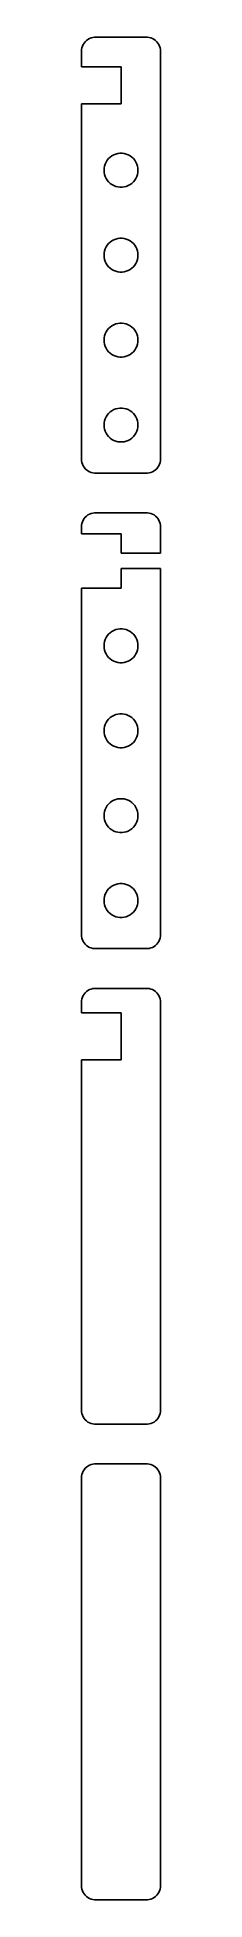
# Model space of a CAD drawing. Header units: metres. Extents: x -7 to 7, y -38 to 290.
import ezdxf

# ---------------------------------------------------------------- set-up
doc = ezdxf.new("R2010")
doc.units = ezdxf.units.M

msp = doc.modelspace()

# ---------------------------------------------------------------- linework, layer by layer
for p, q in [((-6.32242, 289.711), (-6.52254, 289.469)), ((-6.09355, 289.926), (-6.32242, 289.711)), ((-5.83955, 290.111), (-6.09355, 289.926)), ((-5.56444, 290.262), (-5.83955, 290.111)), ((-5.27254, 290.378), (-5.56444, 290.262)), ((-4.96844, 290.456), (-5.27254, 290.378)), ((-4.65697, 290.495), (-4.96844, 290.456)), ((4.65697, 290.495), (-4.65697, 290.495)), ((4.96844, 290.456), (4.65697, 290.495)), ((5.27254, 290.378), (4.96844, 290.456)), ((5.56444, 290.262), (5.27254, 290.378)), ((5.83955, 290.111), (5.56444, 290.262)), ((6.09355, 289.926), (5.83955, 290.111)), ((6.32242, 289.711), (6.09355, 289.926)), ((6.52254, 289.469), (6.32242, 289.711)), ((-6.98029, 288.313), (-7, 288)), ((-7, 288), (-7, 285.242)), ((-6.92145, 288.622), (-6.98029, 288.313)), ((-6.82443, 288.92), (-6.92145, 288.622)), ((-6.69077, 289.204), (-6.82443, 288.92)), ((-6.52254, 289.469), (-6.69077, 289.204)), ((6.69077, 289.204), (6.52254, 289.469)), ((6.82443, 288.92), (6.69077, 289.204)), ((6.92145, 288.622), (6.82443, 288.92)), ((6.98029, 288.313), (6.92145, 288.622)), ((7, 288), (6.98029, 288.313)), ((7, 216), (7, 288)), ((-7, 285.242), (0, 285.242)), ((0, 285.242), (0, 278.758)), ((0, 278.758), (-7, 278.758)), ((-7, 278.758), (-7, 216)), ((-1.27733, 269.714), (-0.927048, 269.853)), ((-0.927048, 269.853), (-0.562134, 269.947)), ((-0.562134, 269.947), (-0.18837, 269.994)), ((-0.18837, 269.994), (0.18837, 269.994)), ((0.18837, 269.994), (0.562134, 269.947)), ((0.562134, 269.947), (0.927048, 269.853)), ((0.927048, 269.853), (1.27733, 269.714)), ((-3, 267), (-2.97633, 267.376)), ((-2.97633, 266.624), (-3, 267)), ((-2.97633, 267.376), (-2.90575, 267.746)), ((-2.90575, 266.254), (-2.97633, 266.624)), ((-2.90575, 267.746), (-2.78932, 268.104)), ((-2.78932, 268.104), (-2.62891, 268.445)), ((-2.62891, 268.445), (-2.42705, 268.763)), ((-2.42705, 268.763), (-2.1869, 269.054)), ((-2.1869, 269.054), (-1.91226, 269.312)), ((-1.91226, 269.312), (-1.60747, 269.533)), ((-1.60747, 269.533), (-1.27733, 269.714)), ((1.27733, 269.714), (1.60747, 269.533)), ((1.60747, 269.533), (1.91226, 269.312)), ((1.91226, 269.312), (2.1869, 269.054)), ((2.1869, 269.054), (2.42705, 268.763)), ((2.42705, 268.763), (2.62891, 268.445)), ((2.62891, 268.445), (2.78932, 268.104)), ((2.78932, 268.104), (2.90575, 267.746)), ((2.90575, 267.746), (2.97633, 267.376)), ((2.97633, 266.624), (2.90575, 266.254)), ((2.97633, 267.376), (3, 267)), ((3, 267), (2.97633, 266.624)), ((-2.78932, 265.896), (-2.90575, 266.254)), ((-2.62891, 265.555), (-2.78932, 265.896)), ((-2.42705, 265.237), (-2.62891, 265.555)), ((-2.1869, 264.946), (-2.42705, 265.237)), ((-1.91226, 264.688), (-2.1869, 264.946)), ((-1.60747, 264.467), (-1.91226, 264.688)), ((-1.27733, 264.286), (-1.60747, 264.467)), ((-0.927048, 264.147), (-1.27733, 264.286)), ((-0.562134, 264.053), (-0.927048, 264.147)), ((-0.18837, 264.006), (-0.562134, 264.053)), ((0.18837, 264.006), (-0.18837, 264.006)), ((0.562134, 264.053), (0.18837, 264.006)), ((0.927048, 264.147), (0.562134, 264.053)), ((1.27733, 264.286), (0.927048, 264.147)), ((1.60747, 264.467), (1.27733, 264.286)), ((1.91226, 264.688), (1.60747, 264.467)), ((2.1869, 264.946), (1.91226, 264.688)), ((2.42705, 265.237), (2.1869, 264.946)), ((2.62891, 265.555), (2.42705, 265.237)), ((2.78932, 265.896), (2.62891, 265.555)), ((2.90575, 266.254), (2.78932, 265.896)), ((-2.78932, 253.104), (-2.62891, 253.445)), ((-2.62891, 253.445), (-2.42705, 253.763)), ((-2.42705, 253.763), (-2.1869, 254.054)), ((-2.1869, 254.054), (-1.91226, 254.312)), ((-1.91226, 254.312), (-1.60747, 254.533)), ((-1.60747, 254.533), (-1.27733, 254.714)), ((-1.27733, 254.714), (-0.927048, 254.853)), ((-0.927048, 254.853), (-0.562134, 254.947)), ((-0.562134, 254.947), (-0.18837, 254.994)), ((-0.18837, 254.994), (0.18837, 254.994)), ((0.18837, 254.994), (0.562134, 254.947)), ((0.562134, 254.947), (0.927048, 254.853)), ((0.927048, 254.853), (1.27733, 254.714)), ((1.27733, 254.714), (1.60747, 254.533)), ((1.60747, 254.533), (1.91226, 254.312)), ((1.91226, 254.312), (2.1869, 254.054)), ((2.1869, 254.054), (2.42705, 253.763)), ((2.42705, 253.763), (2.62891, 253.445)), ((2.62891, 253.445), (2.78932, 253.104)), ((-3, 252), (-2.97633, 252.376)), ((-2.97633, 251.624), (-3, 252)), ((-2.97633, 252.376), (-2.90575, 252.746)), ((-2.90575, 251.254), (-2.97633, 251.624)), ((-2.90575, 252.746), (-2.78932, 253.104)), ((-2.78932, 250.896), (-2.90575, 251.254)), ((-2.62891, 250.555), (-2.78932, 250.896)), ((-2.42705, 250.237), (-2.62891, 250.555)), ((-2.1869, 249.946), (-2.42705, 250.237)), ((2.42705, 250.237), (2.1869, 249.946)), ((2.62891, 250.555), (2.42705, 250.237)), ((2.78932, 250.896), (2.62891, 250.555)), ((2.78932, 253.104), (2.90575, 252.746)), ((2.90575, 251.254), (2.78932, 250.896)), ((2.90575, 252.746), (2.97633, 252.376)), ((2.97633, 251.624), (2.90575, 251.254)), ((2.97633, 252.376), (3, 252)), ((3, 252), (2.97633, 251.624)), ((-1.91226, 249.688), (-2.1869, 249.946)), ((-1.60747, 249.467), (-1.91226, 249.688)), ((-1.27733, 249.286), (-1.60747, 249.467)), ((-0.927048, 249.147), (-1.27733, 249.286)), ((-0.562134, 249.053), (-0.927048, 249.147)), ((-0.18837, 249.006), (-0.562134, 249.053)), ((0.18837, 249.006), (-0.18837, 249.006)), ((0.562134, 249.053), (0.18837, 249.006)), ((0.927048, 249.147), (0.562134, 249.053)), ((1.27733, 249.286), (0.927048, 249.147)), ((1.60747, 249.467), (1.27733, 249.286)), ((1.91226, 249.688), (1.60747, 249.467)), ((2.1869, 249.946), (1.91226, 249.688)), ((-3, 237), (-2.97633, 237.376)), ((-2.97633, 236.624), (-3, 237)), ((-2.97633, 237.376), (-2.90575, 237.746)), ((-2.90575, 237.746), (-2.78932, 238.104)), ((-2.78932, 238.104), (-2.62891, 238.445)), ((-2.62891, 238.445), (-2.42705, 238.763)), ((-2.42705, 238.763), (-2.1869, 239.054)), ((-2.1869, 239.054), (-1.91226, 239.312)), ((-1.91226, 239.312), (-1.60747, 239.533)), ((-1.60747, 239.533), (-1.27733, 239.714)), ((-1.27733, 239.714), (-0.927048, 239.853)), ((-0.927048, 239.853), (-0.562134, 239.947)), ((-0.562134, 239.947), (-0.18837, 239.994)), ((-0.18837, 239.994), (0.18837, 239.994)), ((0.18837, 239.994), (0.562134, 239.947)), ((0.562134, 239.947), (0.927048, 239.853)), ((0.927048, 239.853), (1.27733, 239.714)), ((1.27733, 239.714), (1.60747, 239.533)), ((1.60747, 239.533), (1.91226, 239.312)), ((1.91226, 239.312), (2.1869, 239.054)), ((2.1869, 239.054), (2.42705, 238.763)), ((2.42705, 238.763), (2.62891, 238.445)), ((2.62891, 238.445), (2.78932, 238.104)), ((2.78932, 238.104), (2.90575, 237.746)), ((2.90575, 237.746), (2.97633, 237.376)), ((2.97633, 237.376), (3, 237)), ((3, 237), (2.97633, 236.624)), ((-2.90575, 236.254), (-2.97633, 236.624)), ((-2.78932, 235.896), (-2.90575, 236.254)), ((-2.62891, 235.555), (-2.78932, 235.896)), ((-2.42705, 235.237), (-2.62891, 235.555)), ((-2.1869, 234.946), (-2.42705, 235.237)), ((-1.91226, 234.688), (-2.1869, 234.946)), ((-1.60747, 234.467), (-1.91226, 234.688)), ((-1.27733, 234.286), (-1.60747, 234.467)), ((-0.927048, 234.147), (-1.27733, 234.286)), ((-0.562134, 234.053), (-0.927048, 234.147)), ((-0.18837, 234.006), (-0.562134, 234.053)), ((0.18837, 234.006), (-0.18837, 234.006)), ((0.562134, 234.053), (0.18837, 234.006)), ((0.927048, 234.147), (0.562134, 234.053)), ((1.27733, 234.286), (0.927048, 234.147)), ((1.60747, 234.467), (1.27733, 234.286)), ((1.91226, 234.688), (1.60747, 234.467)), ((2.1869, 234.946), (1.91226, 234.688)), ((2.42705, 235.237), (2.1869, 234.946)), ((2.62891, 235.555), (2.42705, 235.237)), ((2.78932, 235.896), (2.62891, 235.555)), ((2.90575, 236.254), (2.78932, 235.896)), ((2.97633, 236.624), (2.90575, 236.254)), ((-2.62891, 223.445), (-2.42705, 223.763)), ((-2.42705, 223.763), (-2.1869, 224.054)), ((-2.1869, 224.054), (-1.91226, 224.312)), ((-1.91226, 224.312), (-1.60747, 224.533)), ((-1.60747, 224.533), (-1.27733, 224.714)), ((-1.27733, 224.714), (-0.927048, 224.853)), ((-0.927048, 224.853), (-0.562134, 224.947)), ((-0.562134, 224.947), (-0.18837, 224.994)), ((-0.18837, 224.994), (0.18837, 224.994)), ((0.18837, 224.994), (0.562134, 224.947)), ((0.562134, 224.947), (0.927048, 224.853)), ((0.927048, 224.853), (1.27733, 224.714)), ((1.27733, 224.714), (1.60747, 224.533)), ((1.60747, 224.533), (1.91226, 224.312)), ((1.91226, 224.312), (2.1869, 224.054)), ((2.1869, 224.054), (2.42705, 223.763)), ((2.42705, 223.763), (2.62891, 223.445)), ((-3, 222), (-2.97633, 222.376)), ((-2.97633, 221.624), (-3, 222)), ((-2.97633, 222.376), (-2.90575, 222.746)), ((-2.90575, 221.254), (-2.97633, 221.624)), ((-2.90575, 222.746), (-2.78932, 223.104)), ((-2.78932, 220.896), (-2.90575, 221.254)), ((-2.78932, 223.104), (-2.62891, 223.445)), ((-2.62891, 220.555), (-2.78932, 220.896)), ((-2.42705, 220.237), (-2.62891, 220.555)), ((2.62891, 220.555), (2.42705, 220.237)), ((2.62891, 223.445), (2.78932, 223.104)), ((2.78932, 220.896), (2.62891, 220.555)), ((2.78932, 223.104), (2.90575, 222.746)), ((2.90575, 221.254), (2.78932, 220.896)), ((2.90575, 222.746), (2.97633, 222.376)), ((2.97633, 221.624), (2.90575, 221.254)), ((2.97633, 222.376), (3, 222)), ((3, 222), (2.97633, 221.624)), ((-2.1869, 219.946), (-2.42705, 220.237)), ((-1.91226, 219.688), (-2.1869, 219.946)), ((-1.60747, 219.467), (-1.91226, 219.688)), ((-1.27733, 219.286), (-1.60747, 219.467)), ((-0.927048, 219.147), (-1.27733, 219.286)), ((-0.562134, 219.053), (-0.927048, 219.147)), ((-0.18837, 219.006), (-0.562134, 219.053)), ((0.18837, 219.006), (-0.18837, 219.006)), ((0.562134, 219.053), (0.18837, 219.006)), ((0.927048, 219.147), (0.562134, 219.053)), ((1.27733, 219.286), (0.927048, 219.147)), ((1.60747, 219.467), (1.27733, 219.286)), ((1.91226, 219.688), (1.60747, 219.467)), ((2.1869, 219.946), (1.91226, 219.688)), ((2.42705, 220.237), (2.1869, 219.946)), ((-7, 216), (-6.98029, 215.687)), ((-6.98029, 215.687), (-6.92145, 215.378)), ((-6.92145, 215.378), (-6.82443, 215.08)), ((-6.82443, 215.08), (-6.69077, 214.796)), ((-6.69077, 214.796), (-6.52254, 214.531)), ((-6.52254, 214.531), (-6.32242, 214.289)), ((-6.32242, 214.289), (-6.09355, 214.074)), ((-6.09355, 214.074), (-5.83955, 213.889)), ((-5.83955, 213.889), (-5.56444, 213.738)), ((5.56444, 213.738), (5.83955, 213.889)), ((5.83955, 213.889), (6.09355, 214.074)), ((6.09355, 214.074), (6.32242, 214.289)), ((6.32242, 214.289), (6.52254, 214.531)), ((6.52254, 214.531), (6.69077, 214.796)), ((6.69077, 214.796), (6.82443, 215.08)), ((6.82443, 215.08), (6.92145, 215.378)), ((6.92145, 215.378), (6.98029, 215.687)), ((6.98029, 215.687), (7, 216)), ((-5.56444, 213.738), (-5.27254, 213.622)), ((-5.27254, 213.622), (-4.96844, 213.544)), ((-4.96844, 213.544), (-4.65697, 213.505)), ((-4.65697, 213.505), (4.65697, 213.505)), ((4.65697, 213.505), (4.96844, 213.544)), ((4.96844, 213.544), (5.27254, 213.622)), ((5.27254, 213.622), (5.56444, 213.738)), ((-6.98029, 204.313), (-7, 204)), ((-7, 204), (-7, 202.803)), ((-6.92145, 204.622), (-6.98029, 204.313)), ((-6.82443, 204.92), (-6.92145, 204.622)), ((-6.69077, 205.204), (-6.82443, 204.92)), ((-6.52254, 205.469), (-6.69077, 205.204)), ((-6.32242, 205.711), (-6.52254, 205.469)), ((-6.09355, 205.926), (-6.32242, 205.711)), ((-5.83955, 206.111), (-6.09355, 205.926)), ((-5.56444, 206.262), (-5.83955, 206.111)), ((-5.27254, 206.378), (-5.56444, 206.262)), ((-4.96844, 206.456), (-5.27254, 206.378)), ((-4.65697, 206.495), (-4.96844, 206.456)), ((4.65697, 206.495), (-4.65697, 206.495)), ((4.96844, 206.456), (4.65697, 206.495)), ((5.27254, 206.378), (4.96844, 206.456)), ((5.56444, 206.262), (5.27254, 206.378)), ((5.83955, 206.111), (5.56444, 206.262)), ((6.09355, 205.926), (5.83955, 206.111)), ((6.32242, 205.711), (6.09355, 205.926)), ((6.52254, 205.469), (6.32242, 205.711)), ((6.69077, 205.204), (6.52254, 205.469)), ((6.82443, 204.92), (6.69077, 205.204)), ((6.92145, 204.622), (6.82443, 204.92)), ((6.98029, 204.313), (6.92145, 204.622)), ((7, 204), (6.98029, 204.313)), ((7, 199.373), (7, 204)), ((-7, 202.803), (0, 202.803)), ((0, 202.803), (0, 199.373)), ((0, 199.373), (7, 199.373)), ((7, 196.627), (0, 196.627)), ((0, 196.627), (0, 193.197)), ((7, 132), (7, 196.627)), ((0, 193.197), (-7, 193.197)), ((-7, 193.197), (-7, 132)), ((-2.78932, 184.104), (-2.62891, 184.445)), ((-2.62891, 184.445), (-2.42705, 184.763)), ((-2.42705, 184.763), (-2.1869, 185.054)), ((-2.1869, 185.054), (-1.91226, 185.312)), ((-1.91226, 185.312), (-1.60747, 185.533)), ((-1.60747, 185.533), (-1.27733, 185.714)), ((-1.27733, 185.714), (-0.927048, 185.853)), ((-0.927048, 185.853), (-0.562134, 185.947)), ((-0.562134, 185.947), (-0.18837, 185.994)), ((-0.18837, 185.994), (0.18837, 185.994)), ((0.18837, 185.994), (0.562134, 185.947)), ((0.562134, 185.947), (0.927048, 185.853)), ((0.927048, 185.853), (1.27733, 185.714)), ((1.27733, 185.714), (1.60747, 185.533)), ((1.60747, 185.533), (1.91226, 185.312)), ((1.91226, 185.312), (2.1869, 185.054)), ((2.1869, 185.054), (2.42705, 184.763)), ((2.42705, 184.763), (2.62891, 184.445)), ((2.62891, 184.445), (2.78932, 184.104)), ((-3, 183), (-2.97633, 183.376)), ((-2.97633, 182.624), (-3, 183)), ((-2.97633, 183.376), (-2.90575, 183.746)), ((-2.90575, 182.254), (-2.97633, 182.624)), ((-2.90575, 183.746), (-2.78932, 184.104)), ((-2.78932, 181.896), (-2.90575, 182.254)), ((-2.62891, 181.555), (-2.78932, 181.896)), ((-2.42705, 181.237), (-2.62891, 181.555)), ((-2.1869, 180.946), (-2.42705, 181.237)), ((-1.91226, 180.688), (-2.1869, 180.946)), ((2.1869, 180.946), (1.91226, 180.688)), ((2.42705, 181.237), (2.1869, 180.946)), ((2.62891, 181.555), (2.42705, 181.237)), ((2.78932, 181.896), (2.62891, 181.555)), ((2.78932, 184.104), (2.90575, 183.746)), ((2.90575, 182.254), (2.78932, 181.896)), ((2.90575, 183.746), (2.97633, 183.376)), ((2.97633, 182.624), (2.90575, 182.254)), ((2.97633, 183.376), (3, 183)), ((3, 183), (2.97633, 182.624)), ((-1.60747, 180.467), (-1.91226, 180.688)), ((-1.27733, 180.286), (-1.60747, 180.467)), ((-0.927048, 180.147), (-1.27733, 180.286)), ((-0.562134, 180.053), (-0.927048, 180.147)), ((-0.18837, 180.006), (-0.562134, 180.053)), ((0.18837, 180.006), (-0.18837, 180.006)), ((0.562134, 180.053), (0.18837, 180.006)), ((0.927048, 180.147), (0.562134, 180.053)), ((1.27733, 180.286), (0.927048, 180.147)), ((1.60747, 180.467), (1.27733, 180.286)), ((1.91226, 180.688), (1.60747, 180.467)), ((-3, 168), (-2.97633, 168.376)), ((-2.97633, 167.624), (-3, 168)), ((-2.97633, 168.376), (-2.90575, 168.746)), ((-2.90575, 168.746), (-2.78932, 169.104)), ((-2.78932, 169.104), (-2.62891, 169.445)), ((-2.62891, 169.445), (-2.42705, 169.763)), ((-2.42705, 169.763), (-2.1869, 170.054)), ((-2.1869, 170.054), (-1.91226, 170.312)), ((-1.91226, 170.312), (-1.60747, 170.533)), ((-1.60747, 170.533), (-1.27733, 170.714)), ((-1.27733, 170.714), (-0.927048, 170.853)), ((-0.927048, 170.853), (-0.562134, 170.947)), ((-0.562134, 170.947), (-0.18837, 170.994)), ((-0.18837, 170.994), (0.18837, 170.994)), ((0.18837, 170.994), (0.562134, 170.947)), ((0.562134, 170.947), (0.927048, 170.853)), ((0.927048, 170.853), (1.27733, 170.714)), ((1.27733, 170.714), (1.60747, 170.533)), ((1.60747, 170.533), (1.91226, 170.312)), ((1.91226, 170.312), (2.1869, 170.054)), ((2.1869, 170.054), (2.42705, 169.763)), ((2.42705, 169.763), (2.62891, 169.445)), ((2.62891, 169.445), (2.78932, 169.104)), ((2.78932, 169.104), (2.90575, 168.746)), ((2.90575, 168.746), (2.97633, 168.376)), ((2.97633, 168.376), (3, 168)), ((3, 168), (2.97633, 167.624)), ((-2.90575, 167.254), (-2.97633, 167.624)), ((-2.78932, 166.896), (-2.90575, 167.254)), ((-2.62891, 166.555), (-2.78932, 166.896)), ((-2.42705, 166.237), (-2.62891, 166.555)), ((-2.1869, 165.946), (-2.42705, 166.237)), ((-1.91226, 165.688), (-2.1869, 165.946)), ((-1.60747, 165.467), (-1.91226, 165.688)), ((-1.27733, 165.286), (-1.60747, 165.467)), ((-0.927048, 165.147), (-1.27733, 165.286)), ((-0.562134, 165.053), (-0.927048, 165.147)), ((-0.18837, 165.006), (-0.562134, 165.053)), ((0.18837, 165.006), (-0.18837, 165.006)), ((0.562134, 165.053), (0.18837, 165.006)), ((0.927048, 165.147), (0.562134, 165.053)), ((1.27733, 165.286), (0.927048, 165.147)), ((1.60747, 165.467), (1.27733, 165.286)), ((1.91226, 165.688), (1.60747, 165.467)), ((2.1869, 165.946), (1.91226, 165.688)), ((2.42705, 166.237), (2.1869, 165.946)), ((2.62891, 166.555), (2.42705, 166.237)), ((2.78932, 166.896), (2.62891, 166.555)), ((2.90575, 167.254), (2.78932, 166.896)), ((2.97633, 167.624), (2.90575, 167.254)), ((-2.62891, 154.445), (-2.42705, 154.763)), ((-2.42705, 154.763), (-2.1869, 155.054)), ((-2.1869, 155.054), (-1.91226, 155.312)), ((-1.91226, 155.312), (-1.60747, 155.533)), ((-1.60747, 155.533), (-1.27733, 155.714)), ((-1.27733, 155.714), (-0.927048, 155.853)), ((-0.927048, 155.853), (-0.562134, 155.947)), ((-0.562134, 155.947), (-0.18837, 155.994)), ((-0.18837, 155.994), (0.18837, 155.994)), ((0.18837, 155.994), (0.562134, 155.947)), ((0.562134, 155.947), (0.927048, 155.853)), ((0.927048, 155.853), (1.27733, 155.714)), ((1.27733, 155.714), (1.60747, 155.533)), ((1.60747, 155.533), (1.91226, 155.312)), ((1.91226, 155.312), (2.1869, 155.054)), ((2.1869, 155.054), (2.42705, 154.763)), ((2.42705, 154.763), (2.62891, 154.445)), ((-3, 153), (-2.97633, 153.376)), ((-2.97633, 152.624), (-3, 153)), ((-2.97633, 153.376), (-2.90575, 153.746)), ((-2.90575, 152.254), (-2.97633, 152.624)), ((-2.90575, 153.746), (-2.78932, 154.104)), ((-2.78932, 151.896), (-2.90575, 152.254)), ((-2.78932, 154.104), (-2.62891, 154.445)), ((-2.62891, 151.555), (-2.78932, 151.896)), ((-2.42705, 151.237), (-2.62891, 151.555)), ((2.62891, 151.555), (2.42705, 151.237)), ((2.62891, 154.445), (2.78932, 154.104)), ((2.78932, 151.896), (2.62891, 151.555)), ((2.78932, 154.104), (2.90575, 153.746)), ((2.90575, 152.254), (2.78932, 151.896)), ((2.90575, 153.746), (2.97633, 153.376)), ((2.97633, 152.624), (2.90575, 152.254)), ((2.97633, 153.376), (3, 153)), ((3, 153), (2.97633, 152.624)), ((-2.1869, 150.946), (-2.42705, 151.237)), ((-1.91226, 150.688), (-2.1869, 150.946)), ((-1.60747, 150.467), (-1.91226, 150.688)), ((-1.27733, 150.286), (-1.60747, 150.467)), ((-0.927048, 150.147), (-1.27733, 150.286)), ((-0.562134, 150.053), (-0.927048, 150.147)), ((-0.18837, 150.006), (-0.562134, 150.053)), ((0.18837, 150.006), (-0.18837, 150.006)), ((0.562134, 150.053), (0.18837, 150.006)), ((0.927048, 150.147), (0.562134, 150.053)), ((1.27733, 150.286), (0.927048, 150.147)), ((1.60747, 150.467), (1.27733, 150.286)), ((1.91226, 150.688), (1.60747, 150.467)), ((2.1869, 150.946), (1.91226, 150.688)), ((2.42705, 151.237), (2.1869, 150.946)), ((-3, 138), (-2.97633, 138.376)), ((-2.97633, 138.376), (-2.90575, 138.746)), ((-2.90575, 138.746), (-2.78932, 139.104)), ((-2.78932, 139.104), (-2.62891, 139.445)), ((-2.62891, 139.445), (-2.42705, 139.763)), ((-2.42705, 139.763), (-2.1869, 140.054)), ((-2.1869, 140.054), (-1.91226, 140.312)), ((-1.91226, 140.312), (-1.60747, 140.533)), ((-1.60747, 140.533), (-1.27733, 140.714)), ((-1.27733, 140.714), (-0.927048, 140.853)), ((-0.927048, 140.853), (-0.562134, 140.947)), ((-0.562134, 140.947), (-0.18837, 140.994)), ((-0.18837, 140.994), (0.18837, 140.994)), ((0.18837, 140.994), (0.562134, 140.947)), ((0.562134, 140.947), (0.927048, 140.853)), ((0.927048, 140.853), (1.27733, 140.714)), ((1.27733, 140.714), (1.60747, 140.533)), ((1.60747, 140.533), (1.91226, 140.312)), ((1.91226, 140.312), (2.1869, 140.054)), ((2.1869, 140.054), (2.42705, 139.763)), ((2.42705, 139.763), (2.62891, 139.445)), ((2.62891, 139.445), (2.78932, 139.104)), ((2.78932, 139.104), (2.90575, 138.746)), ((2.90575, 138.746), (2.97633, 138.376)), ((2.97633, 138.376), (3, 138)), ((-2.97633, 137.624), (-3, 138)), ((-2.90575, 137.254), (-2.97633, 137.624)), ((-2.78932, 136.896), (-2.90575, 137.254)), ((-2.62891, 136.555), (-2.78932, 136.896)), ((-2.42705, 136.237), (-2.62891, 136.555)), ((-2.1869, 135.946), (-2.42705, 136.237)), ((-1.91226, 135.688), (-2.1869, 135.946)), ((-1.60747, 135.467), (-1.91226, 135.688)), ((-1.27733, 135.286), (-1.60747, 135.467)), ((-0.927048, 135.147), (-1.27733, 135.286)), ((-0.562134, 135.053), (-0.927048, 135.147)), ((-0.18837, 135.006), (-0.562134, 135.053)), ((0.18837, 135.006), (-0.18837, 135.006)), ((0.562134, 135.053), (0.18837, 135.006)), ((0.927048, 135.147), (0.562134, 135.053)), ((1.27733, 135.286), (0.927048, 135.147)), ((1.60747, 135.467), (1.27733, 135.286)), ((1.91226, 135.688), (1.60747, 135.467)), ((2.1869, 135.946), (1.91226, 135.688)), ((2.42705, 136.237), (2.1869, 135.946)), ((2.62891, 136.555), (2.42705, 136.237)), ((2.78932, 136.896), (2.62891, 136.555)), ((2.90575, 137.254), (2.78932, 136.896)), ((2.97633, 137.624), (2.90575, 137.254)), ((3, 138), (2.97633, 137.624)), ((-7, 132), (-6.98029, 131.687)), ((-6.98029, 131.687), (-6.92145, 131.378)), ((6.92145, 131.378), (6.98029, 131.687)), ((6.98029, 131.687), (7, 132)), ((-6.92145, 131.378), (-6.82443, 131.08)), ((-6.82443, 131.08), (-6.69077, 130.796)), ((-6.69077, 130.796), (-6.52254, 130.531)), ((-6.52254, 130.531), (-6.32242, 130.289)), ((-6.32242, 130.289), (-6.09355, 130.074)), ((-6.09355, 130.074), (-5.83955, 129.889)), ((-5.83955, 129.889), (-5.56444, 129.738)), ((-5.56444, 129.738), (-5.27254, 129.622)), ((-5.27254, 129.622), (-4.96844, 129.544)), ((-4.96844, 129.544), (-4.65697, 129.505)), ((-4.65697, 129.505), (4.65697, 129.505)), ((4.65697, 129.505), (4.96844, 129.544)), ((4.96844, 129.544), (5.27254, 129.622)), ((5.27254, 129.622), (5.56444, 129.738)), ((5.56444, 129.738), (5.83955, 129.889)), ((5.83955, 129.889), (6.09355, 130.074)), ((6.09355, 130.074), (6.32242, 130.289)), ((6.32242, 130.289), (6.52254, 130.531)), ((6.52254, 130.531), (6.69077, 130.796)), ((6.69077, 130.796), (6.82443, 131.08)), ((6.82443, 131.08), (6.92145, 131.378)), ((-6.09355, 121.926), (-6.32242, 121.711)), ((-5.83955, 122.111), (-6.09355, 121.926)), ((-5.56444, 122.262), (-5.83955, 122.111)), ((-5.27254, 122.378), (-5.56444, 122.262)), ((-4.96844, 122.456), (-5.27254, 122.378)), ((-4.65697, 122.495), (-4.96844, 122.456)), ((4.65697, 122.495), (-4.65697, 122.495)), ((4.96844, 122.456), (4.65697, 122.495)), ((5.27254, 122.378), (4.96844, 122.456)), ((5.56444, 122.262), (5.27254, 122.378)), ((5.83955, 122.111), (5.56444, 122.262)), ((6.09355, 121.926), (5.83955, 122.111)), ((6.32242, 121.711), (6.09355, 121.926)), ((-6.98029, 120.313), (-7, 120)), ((-7, 120), (-7, 118.149)), ((-6.92145, 120.622), (-6.98029, 120.313)), ((-6.82443, 120.92), (-6.92145, 120.622)), ((-6.69077, 121.204), (-6.82443, 120.92)), ((-6.52254, 121.469), (-6.69077, 121.204)), ((-6.32242, 121.711), (-6.52254, 121.469)), ((6.52254, 121.469), (6.32242, 121.711)), ((6.69077, 121.204), (6.52254, 121.469)), ((6.82443, 120.92), (6.69077, 121.204)), ((6.92145, 120.622), (6.82443, 120.92)), ((6.98029, 120.313), (6.92145, 120.622)), ((7, 120), (6.98029, 120.313)), ((7, 48), (7, 120)), ((-7, 118.149), (0, 118.149)), ((0, 118.149), (0, 109.851)), ((0, 109.851), (-7, 109.851)), ((-7, 109.851), (-7, 48)), ((-7, 48), (-6.98029, 47.6867)), ((-6.98029, 47.6867), (-6.92145, 47.3783)), ((-6.92145, 47.3783), (-6.82443, 47.0797)), ((-6.82443, 47.0797), (-6.69077, 46.7956)), ((-6.69077, 46.7956), (-6.52254, 46.5305)), ((-6.52254, 46.5305), (-6.32242, 46.2886)), ((-6.32242, 46.2886), (-6.09355, 46.0737)), ((-6.09355, 46.0737), (-5.83955, 45.8892)), ((5.83955, 45.8892), (6.09355, 46.0737)), ((6.09355, 46.0737), (6.32242, 46.2886)), ((6.32242, 46.2886), (6.52254, 46.5305)), ((6.52254, 46.5305), (6.69077, 46.7956)), ((6.69077, 46.7956), (6.82443, 47.0797)), ((6.82443, 47.0797), (6.92145, 47.3783)), ((6.92145, 47.3783), (6.98029, 47.6867)), ((6.98029, 47.6867), (7, 48)), ((-5.83955, 45.8892), (-5.56444, 45.7379)), ((-5.56444, 45.7379), (-5.27254, 45.6224)), ((-5.27254, 45.6224), (-4.96844, 45.5443)), ((-4.96844, 45.5443), (-4.65697, 45.5049)), ((-4.65697, 45.5049), (4.65697, 45.5049)), ((4.65697, 45.5049), (4.96844, 45.5443)), ((4.96844, 45.5443), (5.27254, 45.6224)), ((5.27254, 45.6224), (5.56444, 45.7379)), ((5.56444, 45.7379), (5.83955, 45.8892)), ((-6.98029, 36.3133), (-7, 36)), ((-6.92145, 36.6217), (-6.98029, 36.3133)), ((-6.82443, 36.9203), (-6.92145, 36.6217)), ((-6.69077, 37.2044), (-6.82443, 36.9203)), ((-6.52254, 37.4695), (-6.69077, 37.2044)), ((-6.32242, 37.7114), (-6.52254, 37.4695)), ((-6.09355, 37.9263), (-6.32242, 37.7114)), ((-5.83955, 38.1108), (-6.09355, 37.9263)), ((-5.56444, 38.2621), (-5.83955, 38.1108)), ((-5.27254, 38.3776), (-5.56444, 38.2621)), ((-4.96844, 38.4557), (-5.27254, 38.3776)), ((-4.65697, 38.4951), (-4.96844, 38.4557)), ((4.65697, 38.4951), (-4.65697, 38.4951)), ((4.96844, 38.4557), (4.65697, 38.4951)), ((5.27254, 38.3776), (4.96844, 38.4557)), ((5.56444, 38.2621), (5.27254, 38.3776)), ((5.83955, 38.1108), (5.56444, 38.2621)), ((6.09355, 37.9263), (5.83955, 38.1108)), ((6.32242, 37.7114), (6.09355, 37.9263)), ((6.52254, 37.4695), (6.32242, 37.7114)), ((6.69077, 37.2044), (6.52254, 37.4695)), ((6.82443, 36.9203), (6.69077, 37.2044)), ((6.92145, 36.6217), (6.82443, 36.9203)), ((6.98029, 36.3133), (6.92145, 36.6217)), ((7, 36), (6.98029, 36.3133)), ((-7, 36), (-7, -36)), ((7, -36), (7, 36)), ((-7, -36), (-6.98029, -36.3133)), ((6.98029, -36.3133), (7, -36)), ((-6.98029, -36.3133), (-6.92145, -36.6217)), ((-6.92145, -36.6217), (-6.82443, -36.9203)), ((-6.82443, -36.9203), (-6.69077, -37.2044)), ((-6.69077, -37.2044), (-6.52254, -37.4695)), ((-6.52254, -37.4695), (-6.32242, -37.7114)), ((-6.32242, -37.7114), (-6.09355, -37.9263)), ((-6.09355, -37.9263), (-5.83955, -38.1108)), ((-5.83955, -38.1108), (-5.56444, -38.2621)), ((-5.56444, -38.2621), (-5.27254, -38.3776)), ((-5.27254, -38.3776), (-4.96844, -38.4557)), ((-4.96844, -38.4557), (-4.65697, -38.4951)), ((-4.65697, -38.4951), (4.65697, -38.4951)), ((4.65697, -38.4951), (4.96844, -38.4557)), ((4.96844, -38.4557), (5.27254, -38.3776)), ((5.27254, -38.3776), (5.56444, -38.2621)), ((5.56444, -38.2621), (5.83955, -38.1108)), ((5.83955, -38.1108), (6.09355, -37.9263)), ((6.09355, -37.9263), (6.32242, -37.7114)), ((6.32242, -37.7114), (6.52254, -37.4695)), ((6.52254, -37.4695), (6.69077, -37.2044)), ((6.69077, -37.2044), (6.82443, -36.9203)), ((6.82443, -36.9203), (6.92145, -36.6217)), ((6.92145, -36.6217), (6.98029, -36.3133))]:
    msp.add_line(p, q)

doc.saveas('drawing.dxf')
